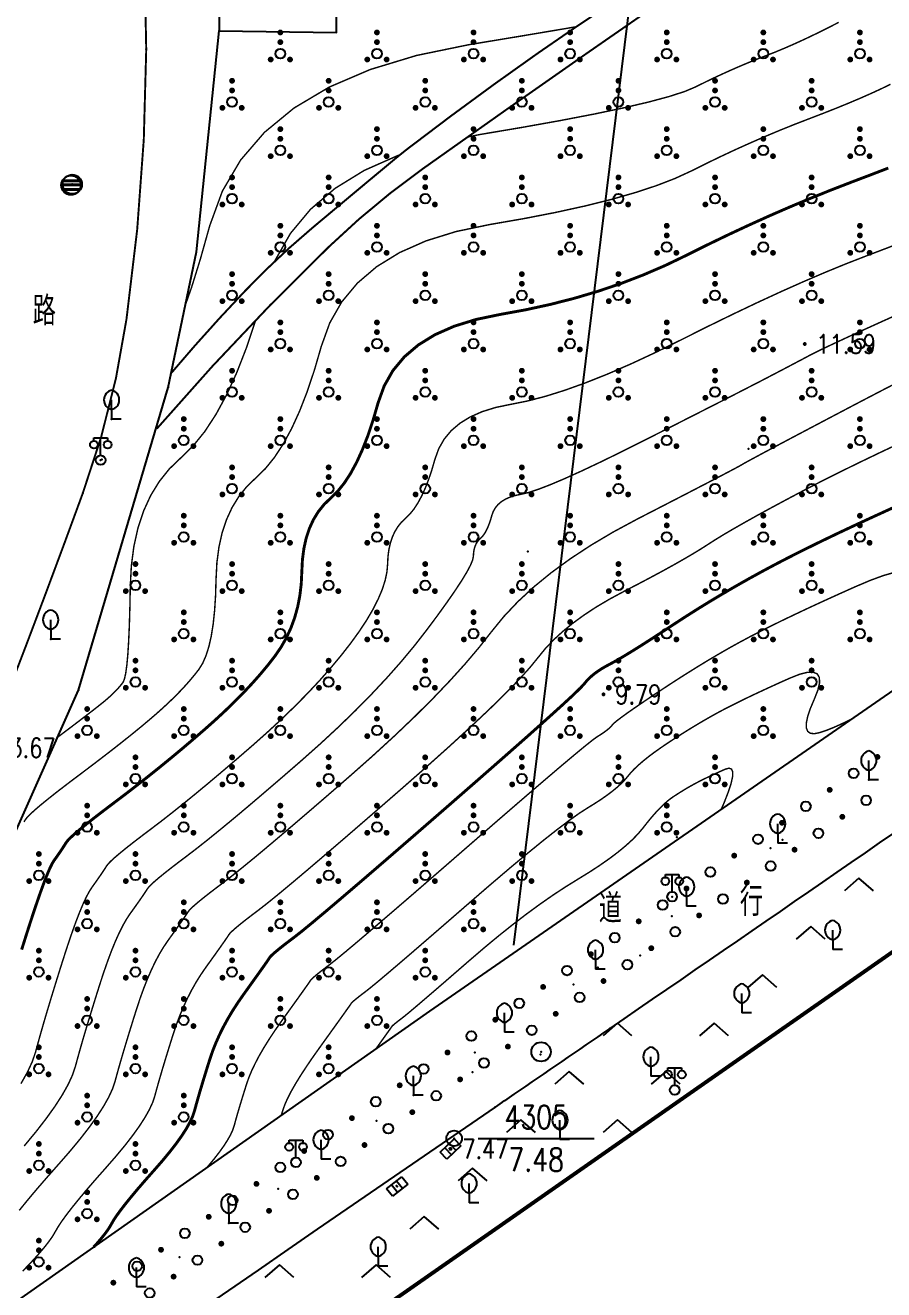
# Model space of a CAD drawing. Extents: x 940 to 2162, y 608 to 1562.
# Drawn here: x 2022.6 to 2067.1, y 894 to 959.4 of the extents above; entities that cross this region are included whole.
import ezdxf
from ezdxf.enums import TextEntityAlignment as Align

# ---------------------------------------------------------------- set-up
doc = ezdxf.new("R2010")
doc.units = 0
doc.header["$LTSCALE"] = 0.5
doc.header["$PDSIZE"] = 0.2
doc.linetypes.add('X3', pattern=[5, 4, -1])
doc.layers.get('0').update_dxf_attribs({"linetype": 'CONTINUOUS'})
for name, color, linetype in [('COMPONENT', 4, 'CONTINUOUS'), ('DGX', 2, 'CONTINUOUS'), ('DLDW', 11, 'CONTINUOUS'), ('DLSS', 4, 'CONTINUOUS'), ('GCD', 1, 'CONTINUOUS'), ('GXYZ', 2, 'CONTINUOUS'), ('JMD', 6, 'CONTINUOUS'), ('KZD', 1, 'CONTINUOUS'), ('ZBTZ', 3, 'CONTINUOUS'), ('ZDH', 1, 'CONTINUOUS')]:
    doc.layers.add(name, color=color, linetype=linetype)
doc.styles.add('HZ', font='rs.shx', dxfattribs={"width": 0.8, "bigfont": 'hztxt.shx'})
doc.linetypes.add('1161', pattern='A,0,[149,AAA.SHX,S=0.15,R=0,X=0,Y=0],-1.6', length=1.6)

# ---------------------------------------------------------------- blocks, each defined once
blk = doc.blocks.new('gcbj0103')
for p, q in [((-1, 0), (1, 0)), ((-0.9, 0.43), (0.9, 0.43)), ((-0.88, -0.47), (0.88, -0.47))]:
    blk.add_line(p, q)
blk.add_circle((0, 0), 1)
blk = doc.blocks.new('gc143')
for p, q in [((0, 1), (0, 2)), ((0, 1), (0, 0)), ((1, 0), (0, 0))]:
    blk.add_line(p, q)
for centre, start, end in [((0.225, 2), 102.68038, 257.31962), ((-0.225, 2), 282.68038, 77.31962)]:
    blk.add_arc(centre, 1.025, start, end)
blk = doc.blocks.new('gc097')
for p, q in [((-0.7, 2), (-0.7, 2.3)), ((-0.7, 2.3), (0.7, 2.3)), ((0, 0.5), (0, 2.3)), ((0.7, 2.3), (0.7, 2))]:
    blk.add_line(p, q)
for centre, radius in [((-0.7, 1.6), 0.4), ((0.73, 1.6), 0.4), ((0, 0), 0.5)]:
    blk.add_circle(centre, radius)
blk = doc.blocks.new('gc170')
at = {"linetype": 'Continuous'}
blk.add_circle((0, 0), 0.5, dxfattribs=at)
blk = doc.blocks.new('gc253')
at = {"const_width": 0.3}
blk.add_lwpolyline([(-0.15, 0, 1), (0.15, 0, 1)], format="xyb", close=True, dxfattribs=at)
blk = doc.blocks.new('gc211')
for p, q in [((0, 0), (-1.5, -1.32)), ((1.5, -1.32), (0, 0))]:
    blk.add_line(p, q)
blk = doc.blocks.new('gc041')
for p, q in [((-1, 0.5), (1, 0.5)), ((-1, -0.5), (-1, 0.5)), ((-0.33, 0.5), (-0.33, -0.5)), ((0.33, 0.5), (0.33, -0.5)), ((1, 0.5), (1, -0.5)), ((1, -0.5), (-1, -0.5))]:
    blk.add_line(p, q)
blk = doc.blocks.new('gc188')
blk.add_circle((0, 0), 1)
blk = doc.blocks.new('GC200')
at = {"linetype": 'Continuous', "const_width": 0.2, "flags": 128}
blk.add_lwpolyline([(-0.1, 0, 1), (0.1, 0, 1)], format="xyb", close=True, dxfattribs=at)
blk = doc.blocks.new('gc117')
blk.add_circle((0, 0), 0.8)
blk.add_point((0, 0))
blk = doc.blocks.new('gc160')
at = {"const_width": 0.3}
for points in [[(-0.15, 2.2, 1), (0.15, 2.2, 1)], [(-0.15, 1.2, 1), (0.15, 1.2, 1)], [(-1.15, -0.6, 1), (-0.85, -0.6, 1)], [(0.85, -0.6, 1), (1.15, -0.6, 1)]]:
    blk.add_lwpolyline(points, format="xyb", close=True, dxfattribs=at)
blk.add_circle((0, 0), 0.5)

msp = doc.modelspace()

# ---------------------------------------------------------------- linework, layer by layer
at = {"linetype": 'Continuous'}
msp.add_line((2047.906, 911.827), (2062.739, 1031.923), dxfattribs=at)
for p in [(2066.287, 920.371), (2061.825, 917.283), (2061.191, 916.845), (2056.094, 913.319), (2052.268, 910.672), (2050.998, 909.793), (2045.901, 906.267), (2042.712, 904.06), (2040.804, 902.741), (2035.708, 899.215), (2033.155, 897.449), (2030.611, 895.689)]:
    msp.add_point(p, dxfattribs=at)
at = {"layer": 'DGX', "linetype": 'Continuous', "const_width": 0.075}
for points in [[(2045.514, 953.63), (2046.12, 953.756), (2048.343, 954.131), (2050.33, 954.486), (2052.084, 954.823), (2053.602, 955.142), (2054.886, 955.442), (2055.935, 955.723), (2056.75, 955.985), (2057.33, 956.229), (2057.792, 956.459), (2058.253, 956.682), (2058.713, 956.896), (2059.172, 957.103), (2059.629, 957.302), (2060.085, 957.493), (2060.541, 957.677), (2060.995, 957.852), (2061.46, 958.034), (2061.947, 958.237), (2062.457, 958.46), (2062.99, 958.704), (2063.545, 958.969), (2064.123, 959.255), (2064.724, 959.562)], [(2030.905, 944.928), (2031.231, 945.853), (2031.685, 947.313), (2032.173, 949.049), (2032.826, 950.834), (2033.771, 952.443), (2035.007, 953.876), (2036.537, 955.134), (2038.358, 956.216), (2040.472, 957.122), (2042.878, 957.852), (2045.576, 958.407), (2048.252, 958.849), (2050.592, 959.243), (2051.146, 959.338)], [(2022.558, 918.204), (2022.622, 918.308), (2022.722, 918.437), (2022.894, 918.612), (2023.136, 918.834), (2023.45, 919.101), (2023.835, 919.414), (2024.291, 919.774), (2024.819, 920.179), (2025.418, 920.631), (2026.034, 921.095), (2026.615, 921.538), (2027.161, 921.96), (2027.672, 922.361), (2028.148, 922.741), (2028.588, 923.1), (2028.993, 923.438), (2029.362, 923.754), (2029.705, 924.059), (2030.03, 924.36), (2030.338, 924.657), (2030.627, 924.951), (2030.899, 925.241), (2031.153, 925.528), (2031.389, 925.811), (2031.608, 926.091), (2031.805, 926.407), (2031.978, 926.799), (2032.126, 927.267), (2032.25, 927.812), (2032.349, 928.432), (2032.423, 929.129), (2032.473, 929.902), (2032.498, 930.751), (2032.542, 931.609), (2032.647, 932.41), (2032.812, 933.152), (2033.039, 933.837), (2033.327, 934.464), (2033.677, 935.033), (2034.087, 935.544), (2034.558, 935.998), (2035.05, 936.476), (2035.523, 937.06), (2035.975, 937.75), (2036.409, 938.547), (2036.822, 939.45), (2037.216, 940.46), (2037.59, 941.576), (2037.945, 942.799), (2038.383, 944.013), (2039.007, 945.106), (2039.818, 946.077), (2040.815, 946.927), (2041.998, 947.654), (2043.367, 948.26), (2044.923, 948.743), (2046.664, 949.105), (2048.433, 949.412), (2050.069, 949.73), (2051.571, 950.059), (2052.941, 950.399), (2054.177, 950.751), (2055.281, 951.113), (2056.252, 951.487), (2057.089, 951.872), (2057.86, 952.256), (2058.628, 952.627), (2059.394, 952.985), (2060.159, 953.329), (2060.921, 953.661), (2061.682, 953.98), (2062.44, 954.285), (2063.197, 954.577), (2063.931, 954.859), (2064.621, 955.131), (2065.267, 955.395), (2065.868, 955.65), (2066.426, 955.896), (2066.94, 956.133), (2067.41, 956.361)], [(2035.538, 947.199), (2035.561, 947.263), (2036.357, 948.657), (2037.391, 949.895), (2038.662, 950.978), (2040.17, 951.905), (2041.916, 952.678), (2042.015, 952.708)], [(2022.399, 904.659), (2022.738, 905.26), (2022.99, 905.807), (2023.156, 906.297), (2023.286, 906.777), (2023.43, 907.292), (2023.588, 907.841), (2023.76, 908.424), (2023.946, 909.042), (2024.146, 909.694), (2024.359, 910.381), (2024.587, 911.102), (2024.815, 911.807), (2025.032, 912.442), (2025.236, 913.01), (2025.428, 913.509), (2025.608, 913.939), (2025.776, 914.301), (2025.932, 914.595), (2026.076, 914.82), (2026.208, 915.004), (2026.329, 915.175), (2026.441, 915.334), (2026.541, 915.479), (2026.631, 915.612), (2026.711, 915.731), (2026.779, 915.837), (2026.838, 915.931), (2026.92, 916.036), (2027.06, 916.18), (2027.259, 916.361), (2027.515, 916.579), (2027.83, 916.836), (2028.203, 917.13), (2028.635, 917.461), (2029.125, 917.831), (2029.661, 918.238), (2030.231, 918.683), (2030.837, 919.167), (2031.477, 919.688), (2032.151, 920.247), (2032.86, 920.845), (2033.604, 921.48), (2034.382, 922.153), (2035.158, 922.842), (2035.893, 923.522), (2036.588, 924.195), (2037.243, 924.859), (2037.858, 925.515), (2038.432, 926.164), (2038.966, 926.804), (2039.46, 927.436), (2039.905, 928.05), (2040.291, 928.635), (2040.618, 929.192), (2040.887, 929.72), (2041.098, 930.219), (2041.25, 930.69), (2041.344, 931.132), (2041.379, 931.546), (2041.398, 931.932), (2041.446, 932.292), (2041.52, 932.626), (2041.622, 932.934), (2041.752, 933.216), (2041.909, 933.473), (2042.093, 933.703), (2042.306, 933.907), (2042.527, 934.122), (2042.74, 934.384), (2042.943, 934.695), (2043.138, 935.054), (2043.324, 935.46), (2043.501, 935.914), (2043.67, 936.417), (2043.829, 936.967), (2044.027, 937.513), (2044.307, 938.005), (2044.672, 938.442), (2045.121, 938.824), (2045.653, 939.151), (2046.269, 939.424), (2046.969, 939.641), (2047.753, 939.804), (2048.614, 939.975), (2049.545, 940.217), (2050.546, 940.53), (2051.618, 940.914), (2052.76, 941.368), (2053.972, 941.894), (2055.255, 942.491), (2056.608, 943.158), (2057.971, 943.841), (2059.283, 944.481), (2060.545, 945.081), (2061.756, 945.639), (2062.916, 946.156), (2064.026, 946.631), (2065.086, 947.065), (2066.095, 947.458), (2067.03, 947.813), (2067.87, 948.133)], [(2022.567, 901.437), (2023.175, 902.17), (2023.706, 902.855), (2024.16, 903.489), (2024.538, 904.075), (2024.839, 904.61), (2025.064, 905.097), (2025.212, 905.533), (2025.328, 905.961), (2025.456, 906.418), (2025.596, 906.907), (2025.749, 907.426), (2025.915, 907.976), (2026.093, 908.557), (2026.283, 909.168), (2026.485, 909.811), (2026.692, 910.442), (2026.896, 911.023), (2027.095, 911.553), (2027.291, 912.032), (2027.484, 912.46), (2027.673, 912.836), (2027.858, 913.162), (2028.039, 913.437), (2028.21, 913.675), (2028.365, 913.892), (2028.503, 914.087), (2028.625, 914.261), (2028.73, 914.414), (2028.818, 914.545), (2028.89, 914.654), (2028.946, 914.742), (2029.019, 914.836), (2029.143, 914.963), (2029.32, 915.124), (2029.548, 915.319), (2029.828, 915.546), (2030.159, 915.808), (2030.543, 916.103), (2030.978, 916.431), (2031.474, 916.81), (2032.039, 917.256), (2032.674, 917.77), (2033.379, 918.351), (2034.153, 919), (2034.996, 919.717), (2035.91, 920.501), (2036.893, 921.353), (2037.884, 922.233), (2038.825, 923.103), (2039.714, 923.963), (2040.551, 924.813), (2041.337, 925.652), (2042.072, 926.481), (2042.755, 927.3), (2043.386, 928.109), (2043.955, 928.872), (2044.447, 929.554), (2044.864, 930.154), (2045.206, 930.674), (2045.473, 931.113), (2045.664, 931.471), (2045.779, 931.748), (2045.819, 931.943), (2045.827, 932.093), (2045.845, 932.233), (2045.874, 932.363), (2045.914, 932.483), (2045.964, 932.593), (2046.025, 932.692), (2046.097, 932.782), (2046.179, 932.861), (2046.265, 932.945), (2046.348, 933.047), (2046.427, 933.168), (2046.503, 933.307), (2046.575, 933.465), (2046.644, 933.642), (2046.71, 933.837), (2046.772, 934.051), (2046.848, 934.263), (2046.958, 934.454), (2047.099, 934.624), (2047.274, 934.773), (2047.481, 934.9), (2047.72, 935.006), (2047.992, 935.09), (2048.297, 935.154), (2048.677, 935.243), (2049.177, 935.407), (2049.795, 935.644), (2050.532, 935.956), (2051.388, 936.341), (2052.362, 936.801), (2053.456, 937.334), (2054.668, 937.941), (2055.882, 938.556), (2056.978, 939.112), (2057.956, 939.609), (2058.818, 940.048), (2059.562, 940.427), (2060.189, 940.749), (2060.699, 941.011), (2061.091, 941.215), (2061.416, 941.384), (2061.724, 941.545), (2062.013, 941.697), (2062.285, 941.84), (2062.539, 941.974), (2062.775, 942.098), (2062.993, 942.214), (2063.194, 942.321), (2063.421, 942.439), (2063.722, 942.587), (2064.094, 942.766), (2064.54, 942.976), (2065.057, 943.217), (2065.647, 943.488), (2066.31, 943.789), (2067.044, 944.122), (2067.807, 944.464)], [(2024.288, 922.574), (2024.807, 922.965), (2025.324, 923.357), (2025.77, 923.698), (2026.146, 923.988), (2026.451, 924.227), (2026.687, 924.416), (2026.852, 924.555), (2026.979, 924.667), (2027.099, 924.779), (2027.212, 924.888), (2027.319, 924.997), (2027.42, 925.104), (2027.514, 925.21), (2027.601, 925.315), (2027.682, 925.418), (2027.755, 925.585), (2027.821, 925.881), (2027.88, 926.305), (2027.931, 926.857), (2027.974, 927.539), (2028.01, 928.348), (2028.038, 929.287), (2028.058, 930.354), (2028.114, 931.448), (2028.247, 932.468), (2028.459, 933.415), (2028.748, 934.288), (2029.115, 935.088), (2029.56, 935.813), (2030.083, 936.465), (2030.684, 937.043), (2031.312, 937.653), (2031.914, 938.397), (2032.491, 939.278), (2033.044, 940.294), (2033.571, 941.446), (2034.073, 942.733), (2034.551, 944.156), (2034.552, 944.161)], [(2022.314, 898.106), (2022.729, 898.619), (2023.207, 899.187), (2023.747, 899.811), (2024.349, 900.492), (2024.949, 901.178), (2025.482, 901.821), (2025.947, 902.421), (2026.346, 902.978), (2026.677, 903.491), (2026.941, 903.96), (2027.138, 904.386), (2027.267, 904.769), (2027.369, 905.144), (2027.481, 905.545), (2027.605, 905.974), (2027.739, 906.429), (2027.884, 906.911), (2028.04, 907.42), (2028.206, 907.956), (2028.384, 908.519), (2028.569, 909.078), (2028.76, 909.604), (2028.955, 910.096), (2029.155, 910.555), (2029.359, 910.98), (2029.569, 911.372), (2029.783, 911.729), (2030.003, 912.054), (2030.213, 912.346), (2030.401, 912.608), (2030.566, 912.841), (2030.708, 913.043), (2030.829, 913.216), (2030.926, 913.358), (2031.001, 913.471), (2031.054, 913.553), (2031.117, 913.636), (2031.226, 913.747), (2031.381, 913.888), (2031.58, 914.058), (2031.825, 914.257), (2032.115, 914.486), (2032.451, 914.744), (2032.832, 915.031), (2033.287, 915.381), (2033.847, 915.829), (2034.512, 916.373), (2035.281, 917.015), (2036.155, 917.754), (2037.133, 918.589), (2038.215, 919.522), (2039.403, 920.552), (2040.602, 921.613), (2041.722, 922.639), (2042.761, 923.629), (2043.721, 924.583), (2044.6, 925.502), (2045.4, 926.386), (2046.119, 927.234), (2046.758, 928.046), (2047.401, 928.833), (2048.13, 929.603), (2048.946, 930.357), (2049.848, 931.094), (2050.837, 931.815), (2051.912, 932.52), (2053.074, 933.208), (2054.322, 933.879), (2055.536, 934.503), (2056.596, 935.049), (2057.501, 935.517), (2058.252, 935.906), (2058.849, 936.217), (2059.291, 936.45), (2059.579, 936.604), (2059.712, 936.681), (2059.831, 936.75), (2060.076, 936.885), (2060.446, 937.085), (2060.942, 937.351), (2061.563, 937.681), (2062.31, 938.077), (2063.182, 938.537), (2064.18, 939.063), (2065.185, 939.592), (2066.079, 940.06), (2066.862, 940.468), (2067.533, 940.815)], [(2022.485, 894.957), (2022.905, 895.395), (2023.27, 895.795), (2023.579, 896.155), (2023.833, 896.476), (2024.032, 896.758), (2024.175, 897.001), (2024.318, 897.249), (2024.514, 897.545), (2024.763, 897.888), (2025.067, 898.28), (2025.424, 898.72), (2025.834, 899.209), (2026.298, 899.745), (2026.816, 900.33), (2027.331, 900.92), (2027.789, 901.472), (2028.189, 901.988), (2028.531, 902.466), (2028.816, 902.907), (2029.043, 903.31), (2029.212, 903.676), (2029.323, 904.005), (2029.41, 904.327), (2029.507, 904.672), (2029.613, 905.04), (2029.728, 905.431), (2029.853, 905.846), (2029.987, 906.283), (2030.13, 906.743), (2030.282, 907.227), (2030.446, 907.714), (2030.624, 908.185), (2030.814, 908.64), (2031.018, 909.078), (2031.235, 909.501), (2031.465, 909.907), (2031.709, 910.297), (2031.966, 910.671), (2032.215, 911.017), (2032.436, 911.325), (2032.628, 911.595), (2032.792, 911.826), (2032.927, 912.018), (2033.034, 912.172), (2033.112, 912.288), (2033.162, 912.365), (2033.216, 912.435), (2033.31, 912.531), (2033.442, 912.651), (2033.613, 912.797), (2033.823, 912.968), (2034.071, 913.164), (2034.359, 913.385), (2034.685, 913.631), (2035.1, 913.953), (2035.655, 914.401), (2036.349, 914.976), (2037.183, 915.678), (2038.156, 916.507), (2039.269, 917.462), (2040.521, 918.544), (2041.913, 919.752), (2043.305, 920.973), (2044.558, 922.094), (2045.672, 923.113), (2046.648, 924.032), (2047.485, 924.85), (2048.183, 925.568), (2048.742, 926.184), (2049.162, 926.7), (2049.538, 927.161), (2049.965, 927.612), (2050.443, 928.053), (2050.971, 928.484), (2051.55, 928.906), (2052.179, 929.319), (2052.859, 929.721), (2053.59, 930.115), (2054.319, 930.492), (2054.997, 930.85), (2055.622, 931.186), (2056.195, 931.502), (2056.715, 931.797), (2057.184, 932.072), (2057.599, 932.325), (2057.963, 932.558), (2058.334, 932.796), (2058.772, 933.064), (2059.278, 933.361), (2059.851, 933.688), (2060.491, 934.045), (2061.199, 934.432), (2061.974, 934.848), (2062.817, 935.295), (2063.731, 935.769), (2064.723, 936.268), (2065.793, 936.793), (2066.939, 937.343), (2068.163, 937.919)], [(2032.02, 900.316), (2032.095, 900.403), (2032.403, 900.774), (2032.672, 901.121), (2032.902, 901.442), (2033.093, 901.739), (2033.246, 902.01), (2033.36, 902.256), (2033.435, 902.477), (2033.493, 902.694), (2033.558, 902.926), (2033.629, 903.173), (2033.707, 903.436), (2033.791, 903.715), (2033.881, 904.009), (2033.977, 904.318), (2034.08, 904.643), (2034.2, 904.986), (2034.351, 905.347), (2034.533, 905.726), (2034.744, 906.125), (2034.986, 906.541), (2035.258, 906.977), (2035.561, 907.431), (2035.893, 907.904), (2036.22, 908.359), (2036.507, 908.758), (2036.754, 909.102), (2036.959, 909.39), (2037.125, 909.622), (2037.25, 909.8), (2037.334, 909.921), (2037.378, 909.988), (2037.414, 910.035), (2037.476, 910.098), (2037.564, 910.178), (2037.678, 910.275), (2037.818, 910.389), (2037.983, 910.52), (2038.175, 910.667), (2038.392, 910.831), (2038.704, 911.076), (2039.181, 911.468), (2039.823, 912.007), (2040.629, 912.693), (2041.599, 913.525), (2042.735, 914.504), (2044.034, 915.63), (2045.499, 916.903), (2046.957, 918.17), (2048.24, 919.279), (2049.348, 920.231), (2050.28, 921.025), (2051.036, 921.661), (2051.616, 922.14), (2052.021, 922.46), (2052.25, 922.624), (2052.386, 922.707), (2052.51, 922.788), (2052.623, 922.867), (2052.725, 922.944), (2052.816, 923.019), (2052.895, 923.091), (2052.963, 923.161), (2053.02, 923.229), (2053.106, 923.316), (2053.261, 923.446), (2053.485, 923.616), (2053.778, 923.829), (2054.141, 924.082), (2054.573, 924.378), (2055.073, 924.715), (2055.644, 925.093), (2056.242, 925.484), (2056.828, 925.858), (2057.402, 926.216), (2057.964, 926.558), (2058.514, 926.882), (2059.051, 927.191), (2059.576, 927.482), (2060.089, 927.757), (2060.618, 928.032), (2061.192, 928.32), (2061.81, 928.624), (2062.474, 928.942), (2063.181, 929.275), (2063.934, 929.623), (2064.731, 929.985), (2065.573, 930.362), (2066.373, 930.701), (2067.045, 930.947), (2067.59, 931.102)], [(2035.874, 903.021), (2035.9, 903.106), (2035.978, 903.352), (2036.077, 903.622), (2036.215, 903.927), (2036.392, 904.27), (2036.608, 904.648), (2036.862, 905.062), (2037.155, 905.512), (2037.486, 905.999), (2037.857, 906.521), (2038.223, 907.03), (2038.543, 907.475), (2038.816, 907.855), (2039.043, 908.172), (2039.223, 908.425), (2039.357, 908.613), (2039.445, 908.738), (2039.486, 908.799), (2039.513, 908.834), (2039.559, 908.882), (2039.625, 908.942), (2039.711, 909.015), (2039.815, 909.1), (2039.939, 909.198), (2040.083, 909.308), (2040.245, 909.431), (2040.479, 909.615), (2040.837, 909.908), (2041.317, 910.312), (2041.921, 910.826), (2042.648, 911.449), (2043.499, 912.183), (2044.472, 913.026), (2045.569, 913.979), (2046.679, 914.939), (2047.692, 915.801), (2048.608, 916.565), (2049.426, 917.232), (2050.148, 917.801), (2050.772, 918.273), (2051.299, 918.648), (2051.729, 918.924), (2052.096, 919.15), (2052.432, 919.369), (2052.737, 919.582), (2053.012, 919.789), (2053.257, 919.991), (2053.471, 920.186), (2053.655, 920.375), (2053.809, 920.559), (2053.963, 920.744), (2054.147, 920.938), (2054.363, 921.141), (2054.609, 921.354), (2054.885, 921.575), (2055.193, 921.806), (2055.531, 922.046), (2055.9, 922.295), (2056.28, 922.544), (2056.653, 922.782), (2057.018, 923.009), (2057.375, 923.226), (2057.724, 923.432), (2058.066, 923.628), (2058.399, 923.814), (2058.725, 923.989), (2059.062, 924.163), (2059.426, 924.346), (2059.819, 924.539), (2060.241, 924.742), (2060.691, 924.953), (2061.169, 925.174), (2061.676, 925.405), (2062.211, 925.644), (2062.711, 925.841), (2063.113, 925.941), (2063.416, 925.946), (2063.621, 925.855), (2063.728, 925.669), (2063.736, 925.386), (2063.646, 925.008), (2063.458, 924.534), (2063.254, 924.051), (2063.119, 923.645), (2063.052, 923.315), (2063.054, 923.062), (2063.123, 922.886), (2063.261, 922.787), (2063.467, 922.764), (2063.741, 922.819), (2064.067, 922.928), (2064.428, 923.071), (2064.825, 923.246), (2065.256, 923.454), (2065.463, 923.562)], [(2040.768, 906.454), (2040.879, 906.609), (2041.127, 906.954), (2041.322, 907.227), (2041.465, 907.427), (2041.556, 907.555), (2041.594, 907.611), (2041.612, 907.634), (2041.643, 907.666), (2041.687, 907.706), (2041.743, 907.754), (2041.813, 907.811), (2041.895, 907.876), (2041.991, 907.949), (2042.099, 908.031), (2042.255, 908.153), (2042.492, 908.348), (2042.812, 908.617), (2043.213, 908.958), (2043.697, 909.373), (2044.263, 909.861), (2044.91, 910.422), (2045.64, 911.056), (2046.401, 911.708), (2047.144, 912.322), (2047.868, 912.899), (2048.573, 913.439), (2049.26, 913.942), (2049.928, 914.407), (2050.578, 914.835), (2051.209, 915.225), (2051.806, 915.592), (2052.353, 915.949), (2052.851, 916.297), (2053.299, 916.635), (2053.698, 916.963), (2054.048, 917.281), (2054.348, 917.59), (2054.598, 917.888), (2054.82, 918.171), (2055.034, 918.43), (2055.24, 918.666), (2055.439, 918.879), (2055.63, 919.068), (2055.813, 919.235), (2055.988, 919.378), (2056.156, 919.498), (2056.319, 919.604), (2056.477, 919.705), (2056.633, 919.802), (2056.785, 919.895), (2056.934, 919.983), (2057.08, 920.066), (2057.223, 920.145), (2057.362, 920.22), (2057.505, 920.294), (2057.661, 920.373), (2057.828, 920.455), (2058.008, 920.541), (2058.2, 920.631), (2058.404, 920.726), (2058.62, 920.824), (2058.849, 920.926), (2059.048, 920.981), (2059.18, 920.935), (2059.242, 920.79), (2059.236, 920.546), (2059.161, 920.201), (2059.017, 919.757), (2058.805, 919.213), (2058.644, 918.845)]]:
    msp.add_lwpolyline(points, dxfattribs=at)
at = {"layer": 'DGX', "color": 3, "linetype": 'Continuous', "const_width": 0.15}
for points in [[(2022.436, 911.594), (2022.688, 912.394), (2022.939, 913.171), (2023.168, 913.862), (2023.377, 914.467), (2023.565, 914.986), (2023.733, 915.419), (2023.88, 915.766), (2024.006, 916.027), (2024.112, 916.203), (2024.205, 916.333), (2024.294, 916.459), (2024.378, 916.58), (2024.458, 916.697), (2024.532, 916.809), (2024.603, 916.917), (2024.668, 917.02), (2024.73, 917.119), (2024.821, 917.237), (2024.977, 917.396), (2025.197, 917.597), (2025.483, 917.84), (2025.833, 918.125), (2026.247, 918.452), (2026.727, 918.82), (2027.271, 919.231), (2027.847, 919.667), (2028.423, 920.111), (2028.999, 920.563), (2029.574, 921.024), (2030.149, 921.494), (2030.724, 921.972), (2031.298, 922.459), (2031.872, 922.954), (2032.432, 923.45), (2032.962, 923.941), (2033.463, 924.426), (2033.935, 924.905), (2034.379, 925.378), (2034.793, 925.846), (2035.178, 926.308), (2035.534, 926.763), (2035.855, 927.228), (2036.134, 927.717), (2036.372, 928.23), (2036.568, 928.766), (2036.723, 929.326), (2036.837, 929.91), (2036.908, 930.517), (2036.939, 931.148), (2036.97, 931.771), (2037.046, 932.351), (2037.166, 932.889), (2037.331, 933.386), (2037.54, 933.84), (2037.793, 934.253), (2038.09, 934.623), (2038.432, 934.952), (2038.789, 935.299), (2039.131, 935.722), (2039.459, 936.223), (2039.773, 936.8), (2040.073, 937.455), (2040.359, 938.187), (2040.63, 938.996), (2040.887, 939.883), (2041.205, 940.763), (2041.657, 941.556), (2042.245, 942.26), (2042.968, 942.875), (2043.825, 943.403), (2044.818, 943.842), (2045.946, 944.192), (2047.209, 944.455), (2048.523, 944.694), (2049.807, 944.974), (2051.059, 945.294), (2052.279, 945.656), (2053.469, 946.059), (2054.627, 946.504), (2055.753, 946.989), (2056.849, 947.515), (2057.927, 948.053), (2059.003, 948.572), (2060.076, 949.073), (2061.146, 949.556), (2062.213, 950.02), (2063.278, 950.466), (2064.34, 950.893), (2065.4, 951.303), (2066.403, 951.683), (2067.295, 952.026)], [(2026.163, 896.208), (2026.317, 896.376), (2026.576, 896.677), (2026.788, 896.946), (2026.954, 897.182), (2027.074, 897.385), (2027.193, 897.592), (2027.357, 897.839), (2027.566, 898.127), (2027.82, 898.454), (2028.118, 898.822), (2028.461, 899.231), (2028.849, 899.679), (2029.282, 900.168), (2029.713, 900.661), (2030.096, 901.123), (2030.43, 901.554), (2030.717, 901.954), (2030.955, 902.323), (2031.144, 902.66), (2031.286, 902.966), (2031.379, 903.241), (2031.452, 903.51), (2031.533, 903.799), (2031.621, 904.107), (2031.717, 904.434), (2031.822, 904.78), (2031.934, 905.146), (2032.053, 905.531), (2032.181, 905.935), (2032.323, 906.35), (2032.488, 906.766), (2032.673, 907.183), (2032.881, 907.601), (2033.111, 908.021), (2033.362, 908.442), (2033.635, 908.864), (2033.93, 909.287), (2034.218, 909.688), (2034.472, 910.042), (2034.691, 910.348), (2034.876, 910.608), (2035.026, 910.82), (2035.142, 910.986), (2035.223, 911.105), (2035.27, 911.176), (2035.315, 911.235), (2035.393, 911.314), (2035.503, 911.415), (2035.646, 911.536), (2035.82, 911.678), (2036.027, 911.842), (2036.267, 912.026), (2036.538, 912.231), (2036.914, 912.524), (2037.463, 912.974), (2038.187, 913.58), (2039.085, 914.342), (2040.158, 915.26), (2041.405, 916.334), (2042.827, 917.565), (2044.423, 918.951), (2046.007, 920.333), (2047.394, 921.549), (2048.584, 922.598), (2049.575, 923.482), (2050.369, 924.199), (2050.966, 924.75), (2051.364, 925.135), (2051.566, 925.354), (2051.675, 925.488), (2051.8, 925.62), (2051.939, 925.748), (2052.093, 925.874), (2052.262, 925.997), (2052.446, 926.118), (2052.644, 926.235), (2052.858, 926.35), (2053.103, 926.482), (2053.398, 926.65), (2053.743, 926.856), (2054.138, 927.098), (2054.582, 927.377), (2055.076, 927.694), (2055.62, 928.047), (2056.213, 928.436), (2056.836, 928.842), (2057.469, 929.242), (2058.11, 929.636), (2058.76, 930.025), (2059.42, 930.409), (2060.088, 930.787), (2060.766, 931.159), (2061.453, 931.526), (2062.175, 931.9), (2062.958, 932.294), (2063.801, 932.708), (2064.706, 933.143), (2065.672, 933.597), (2066.699, 934.071), (2067.787, 934.566)]]:
    msp.add_lwpolyline(points, dxfattribs=at)
at = {"layer": 'DLSS', "linetype": 'Continuous', "flags": 128}
for points, const_width in [([(2024.584, 1094.344), (2026.283, 1088.298), (2028.885, 958.174)], 0.1), ([(1872.958, 775.753), (2152.332, 970.645)], 0.2)]:
    msp.add_lwpolyline(points, dxfattribs=dict(at, const_width=const_width))
at = {"layer": 'DLSS', "linetype": 'X3', "const_width": 0.1}
for points in [[(2063.948, 966.823, 0.002904), (2062.952, 966.337, 0.006198), (2062.049, 965.877, 0.000061), (2060.839, 965.241, 0.003544), (2060.811, 965.225, 0.000896), (2060.281, 964.936, 0.00032), (2058.807, 964.125, 0.000643), (2058.139, 963.756, 0.000561), (2057.375, 963.332, 0.011901), (2057.158, 963.204, 0.001187), (2055.283, 962.034, 0.012561), (2049.172, 957.98, 0.011009), (2042.432, 953.037, 0.009475), (2041.832, 952.558, 0.001241), (2037.474, 948.924, 0.027642), (2033.99, 945.659, 0.015304), (2030.136, 941.37, 0.018637)], [(2064.599, 965.691, 0.003849), (2062.645, 964.721, 0.008077), (2061.433, 964.084, 0.000804), (2059.434, 962.987, 0.001123), (2058.007, 962.196, 0.023805), (2055.998, 960.948, 0.003696), (2043.204, 951.992, 0.037288), (2038.343, 947.958, 0.022871), (2029.434, 938.544, 0.020486)]]:
    msp.add_lwpolyline(points, format="xyb", dxfattribs=at)
at = {"layer": 'DLSS', "linetype": 'Continuous', "flags": 128}
msp.add_lwpolyline([(2028.885, 958.174, 0.1, 0.1, -0.034462), (2027.862, 944.208, 0.1, 0.1, -0.052087), (2025.602, 935.208, 0.1, 0.1, -0.003323), (2022.646, 927.279, 0.1, 0.1, -0.004976), (2020.585, 922.017, 0.1, 0.1, -0.021508), (2018.51, 917.448, 0.1, 0.1, -0.012889), (2014.532, 910.082, 0.1, 0.1, 0)], format="xyseb", dxfattribs=at)
at = {"layer": 'JMD', "linetype": 'Continuous', "flags": 128}
msp.add_lwpolyline([(2038.789, 969.113), (2032.715, 969.19), (2032.666, 959.123), (2038.74, 959.046)], close=True, dxfattribs=at)
at = {"layer": 'KZD', "linetype": 'Continuous'}
msp.add_line((2046.071, 901.831), (2052.071, 901.831), dxfattribs=at)
at = {"layer": 'ZBTZ', "linetype": '1161', "flags": 128}
msp.add_lwpolyline([(2121.821, 1026.507), (2151.194, 995.675), (2151.424, 993.355), (2151.527, 990.431), (2151.527, 989.009), (2151.38, 988.341), (2150.996, 986.928), (2150.016, 985.07), (2148.287, 982.5), (2146.192, 980.091), (2145.702, 979.784), (2096.331, 944.91), (2043.545, 908.403), (1945.968, 839.941), (1866.414, 784.936), (1843.996, 770.506), (1793.749, 739.613), (1787.354, 736.359), (1781.603, 733.161), (1764.838, 723.953), (1752.604, 717.55), (1721.548, 702.099), (1717.345, 700.442), (1716.798, 703.248), (1715.254, 709.135), (1713.327, 719.292), (1713.392, 719.887), (1741.417, 727.61), (1760.938, 734.886), (1799.048, 751.941), (1804.235, 754.505), (1825.475, 766.531), (1841.906, 776.797), (1864.563, 793.153), (1992.85, 882.756), (2000.005, 888.797), (2003.78, 892.557), (2012.651, 902.658), (2015.541, 906.339), (2020.91, 915.004), (2025.381, 925.024), (2030.022, 940.676), (2031.48, 947.697), (2032.666, 959.123), (2038.74, 959.046), (2038.789, 969.113), (2032.715, 969.19), (2030.804, 1037.782), (2029.784, 1088.816), (2027.963, 1095.294), (2025.312, 1099.929), (2022.408, 1105.058), (2019.025, 1109.612), (2017.022, 1111.917), (2001.137, 1128.319), (1942.65, 1190.714), (1941.547, 1191.886), (1941.019, 1193.1), (1940.907, 1193.976), (1940.931, 1194.876), (1941.083, 1195.878), (1941.439, 1197.02), (1942.053, 1198.131), (1942.56, 1198.768), (1943.296, 1199.492), (1944.461, 1200.393), (1945.459, 1200.713), (1947.057, 1201.057), (1949.303, 1201.034), (1953.928, 1200.94), (1955.831, 1200.742), (2121.117, 1027.246)], close=True, dxfattribs=at)
at = {"layer": 'ZBTZ', "linetype": 'Continuous', "flags": 128}
msp.add_lwpolyline([(1872.958, 775.753), (2152.332, 970.645), (2149.189, 974.895), (2149.189, 974.895), (2099.773, 939.99, -0.002407), (2052.876, 907.518, -0.000008), (2047.904, 904.11, 0.000043), (2046.94, 903.45, 0.005433), (1949.469, 835.063, -0.007658)], format="xyb", dxfattribs=at)
at = {"layer": 'ZDH', "linetype": 'Continuous'}
for p in [(2032.666, 959.123, 14.299), (2032.666, 959.123, 14.299), (2032.666, 959.123, 14.299), (2028.885, 958.174, 14.043), (2028.885, 958.174, 14.043), (2028.885, 958.174, 14.043), (2024.987, 951.139, 14.03), (2024.987, 951.139, 14.03), (2024.987, 951.139, 14.03), (2025.057, 951.185, 14.031), (2025.057, 951.185, 14.031), (2025.057, 951.185, 14.031), (2062.971, 942.925, 11.592), (2062.971, 942.925, 11.592), (2062.971, 942.925, 11.592), (2030.022, 940.676, 13.985), (2030.022, 940.676, 13.985), (2030.022, 940.676, 13.985), (2027.091, 939.036, 13.963), (2027.091, 939.036, 13.963), (2027.091, 939.036, 13.963), (2060.062, 937.505, 11.1), (2060.062, 937.505, 11.1), (2060.062, 937.505, 11.1), (2026.524, 936.917, 13.935), (2026.524, 936.917, 13.935), (2026.524, 936.917, 13.935), (2026.586, 936.947, 13.955), (2026.586, 936.947, 13.955), (2026.586, 936.947, 13.955), (2025.602, 935.208, 13.785), (2025.602, 935.208, 13.785), (2025.602, 935.208, 13.785), (2048.643, 932.196, 11.182), (2048.643, 932.196, 11.182), (2048.643, 932.196, 11.182), (2023.939, 927.662, 13.853), (2023.939, 927.662, 13.853), (2023.939, 927.662, 13.853), (2025.381, 925.024, 13.793), (2025.381, 925.024, 13.793), (2025.381, 925.024, 13.793), (2052.556, 924.799, 9.794), (2052.556, 924.799, 9.794), (2052.556, 924.799, 9.794), (2056.347, 917.416, 8.128), (2056.347, 917.416, 8.128), (2056.107, 914.334, 8.39), (2056.107, 914.334, 8.39), (2054.459, 911.294, 7.633), (2054.459, 911.294, 7.633), (2052.876, 907.518, 7.539), (2052.876, 907.518, 7.539), (2049.288, 906.178, 7.512), (2049.288, 906.178, 7.512), (2049.319, 906.307, 7.516), (2049.319, 906.307, 7.516), (2045.78, 905.25, 7.507), (2045.78, 905.25, 7.507), (2046.94, 903.45, 7.482), (2046.94, 903.45, 7.482), (2044.821, 901.831, 7.484), (2044.586, 901.31, 7.475), (2044.586, 901.31, 7.475), (2044.636, 901.287, 7.472), (2044.636, 901.287, 7.472), (2044.64, 901.276, 7.481), (2044.64, 901.276, 7.481), (2041.839, 899.378, 7.455), (2041.839, 899.378, 7.455), (2041.871, 899.342, 7.448), (2041.871, 899.342, 7.448)]:
    msp.add_point(p, dxfattribs=at)

# ---------------------------------------------------------------- block references
at = {"layer": 'COMPONENT', "linetype": 'Continuous', "xscale": 0.5, "yscale": 0.5}
for p in [(2024.987, 951.139, 15.427), (2025.057, 951.185, 15.427)]:
    msp.add_blockref('gcbj0103', p, dxfattribs=at)
at = {"layer": 'DLDW', "linetype": 'Continuous', "xscale": 0.5, "yscale": 0.5}
for p in [(2026.524, 936.917, 13.935), (2056.107, 914.334, 8.39), (2056.242, 904.334, 11.776), (2036.632, 900.59, 8.39)]:
    msp.add_blockref('gc097', p, dxfattribs=at)
at = {"layer": 'GCD', "linetype": 'Continuous'}
ref = msp.add_blockref('GC200', (2062.971, 942.925, 11.592), dxfattribs=dict(at, xscale=0.5, yscale=0.5, zscale=0.5))
ref.add_attrib('height', '11.59', dxfattribs={"linetype": 'Continuous', "height": 1, "style": 'HZ', "width": 0.8}).set_placement((2063.571, 942.925, 11.592), align=Align.MIDDLE_LEFT)
ref = msp.add_blockref('GC200', (2052.556, 924.799, 9.794), dxfattribs=dict(at, xscale=0.5, yscale=0.5, zscale=0.5))
ref.add_attrib('height', '9.79', dxfattribs={"linetype": 'Continuous', "height": 1, "style": 'HZ', "width": 0.8}).set_placement((2053.156, 924.799, 9.794), align=Align.MIDDLE_LEFT)
ref = msp.add_blockref('GC200', (2020.509, 922.033, 13.672), dxfattribs=dict(at, xscale=0.5, yscale=0.5, zscale=0.5))
ref.add_attrib('height', '13.67', dxfattribs={"linetype": 'Continuous', "height": 1, "style": 'HZ', "width": 0.8}).set_placement((2021.109, 922.033, 13.672), align=Align.MIDDLE_LEFT)
ref = msp.add_blockref('GC200', (2044.636, 901.287, 7.472), dxfattribs=dict(at, xscale=0.5, yscale=0.5, zscale=0.5))
ref.add_attrib('height', '7.47', dxfattribs={"linetype": 'Continuous', "height": 1, "style": 'HZ', "width": 0.8}).set_placement((2045.236, 901.287, 7.472), align=Align.MIDDLE_LEFT)
at = {"layer": 'GXYZ', "linetype": 'Continuous', "xscale": 0.5, "yscale": 0.5}
msp.add_blockref('gc188', (2049.319, 906.307, 7.516), dxfattribs=at)
at = {"layer": 'GXYZ', "linetype": 'Continuous', "xscale": 0.5, "yscale": 0.5, "zscale": 0.5}
for p, rotation in [((2044.64, 901.276, 7.481), 43.38682152448542), ((2041.871, 899.342, 7.448), 38.2535160736395)]:
    msp.add_blockref('gc041', p, dxfattribs=dict(at, rotation=rotation))
at = {"layer": 'KZD', "linetype": 'Continuous', "xscale": 0.5, "yscale": 0.5}
msp.add_blockref('gc117', (2044.821, 901.831, 7.484), dxfattribs=at)
at = {"layer": 'ZBTZ', "linetype": 'Continuous', "xscale": 0.5, "yscale": 0.5}
for name, p in [('gc160', (2035.827, 957.942)), ('gc160', (2040.827, 957.942)), ('gc160', (2045.827, 957.942)), ('gc160', (2050.827, 957.942)), ('gc160', (2055.827, 957.942)), ('gc160', (2060.827, 957.942)), ('gc160', (2065.827, 957.942)), ('gc160', (2033.327, 955.442)), ('gc160', (2038.327, 955.442)), ('gc160', (2043.327, 955.442)), ('gc160', (2048.327, 955.442)), ('gc160', (2053.327, 955.442)), ('gc160', (2058.327, 955.442)), ('gc160', (2063.327, 955.442)), ('gc160', (2035.827, 952.942)), ('gc160', (2040.827, 952.942)), ('gc160', (2045.827, 952.942)), ('gc160', (2050.827, 952.942)), ('gc160', (2055.827, 952.942)), ('gc160', (2060.827, 952.942)), ('gc160', (2065.827, 952.942)), ('gc160', (2033.327, 950.442)), ('gc160', (2038.327, 950.442)), ('gc160', (2043.327, 950.442)), ('gc160', (2048.327, 950.442)), ('gc160', (2053.327, 950.442)), ('gc160', (2058.327, 950.442)), ('gc160', (2063.327, 950.442)), ('gc160', (2035.827, 947.942)), ('gc160', (2040.827, 947.942)), ('gc160', (2045.827, 947.942)), ('gc160', (2050.827, 947.942)), ('gc160', (2055.827, 947.942)), ('gc160', (2060.827, 947.942)), ('gc160', (2065.827, 947.942)), ('gc160', (2033.327, 945.442)), ('gc160', (2038.327, 945.442)), ('gc160', (2043.327, 945.442)), ('gc160', (2048.327, 945.442)), ('gc160', (2053.327, 945.442)), ('gc160', (2058.327, 945.442)), ('gc160', (2063.327, 945.442)), ('gc160', (2035.827, 942.942)), ('gc160', (2040.827, 942.942)), ('gc160', (2045.827, 942.942)), ('gc160', (2050.827, 942.942)), ('gc160', (2055.827, 942.942)), ('gc160', (2060.827, 942.942)), ('gc160', (2065.827, 942.942)), ('gc160', (2033.327, 940.442)), ('gc160', (2038.327, 940.442)), ('gc160', (2043.327, 940.442)), ('gc160', (2048.327, 940.442)), ('gc160', (2053.327, 940.442)), ('gc160', (2058.327, 940.442)), ('gc160', (2063.327, 940.442)), ('gc143', (2027.091, 939.036, 13.963)), ('gc160', (2030.827, 937.942)), ('gc160', (2035.827, 937.942)), ('gc160', (2040.827, 937.942)), ('gc160', (2045.827, 937.942)), ('gc160', (2050.827, 937.942)), ('gc160', (2055.827, 937.942)), ('gc160', (2060.827, 937.942)), ('gc160', (2065.827, 937.942)), ('gc160', (2033.327, 935.442)), ('gc160', (2038.327, 935.442)), ('gc160', (2043.327, 935.442)), ('gc160', (2048.327, 935.442)), ('gc160', (2053.327, 935.442)), ('gc160', (2058.327, 935.442)), ('gc160', (2063.327, 935.442)), ('gc160', (2030.827, 932.942)), ('gc160', (2035.827, 932.942)), ('gc160', (2040.827, 932.942)), ('gc160', (2045.827, 932.942)), ('gc160', (2050.827, 932.942)), ('gc160', (2055.827, 932.942)), ('gc160', (2060.827, 932.942)), ('gc160', (2065.827, 932.942)), ('gc160', (2028.327, 930.442)), ('gc160', (2033.327, 930.442)), ('gc160', (2038.327, 930.442)), ('gc160', (2043.327, 930.442)), ('gc160', (2048.327, 930.442)), ('gc160', (2053.327, 930.442)), ('gc160', (2058.327, 930.442)), ('gc160', (2063.327, 930.442)), ('gc143', (2023.939, 927.662, 13.853)), ('gc160', (2030.827, 927.942)), ('gc160', (2035.827, 927.942)), ('gc160', (2040.827, 927.942)), ('gc160', (2045.827, 927.942)), ('gc160', (2050.827, 927.942)), ('gc160', (2055.827, 927.942)), ('gc160', (2060.827, 927.942)), ('gc160', (2065.827, 927.942)), ('gc160', (2028.327, 925.442)), ('gc160', (2033.327, 925.442)), ('gc160', (2038.327, 925.442)), ('gc160', (2043.327, 925.442)), ('gc160', (2048.327, 925.442)), ('gc160', (2053.327, 925.442)), ('gc160', (2058.327, 925.442)), ('gc160', (2063.327, 925.442)), ('gc160', (2025.827, 922.942)), ('gc160', (2030.827, 922.942)), ('gc160', (2035.827, 922.942)), ('gc160', (2040.827, 922.942)), ('gc160', (2045.827, 922.942)), ('gc160', (2050.827, 922.942)), ('gc160', (2055.827, 922.942)), ('gc160', (2060.827, 922.942)), ('gc160', (2028.327, 920.442)), ('gc160', (2033.327, 920.442)), ('gc160', (2038.327, 920.442)), ('gc160', (2043.327, 920.442)), ('gc160', (2048.327, 920.442)), ('gc160', (2053.327, 920.442)), ('gc160', (2058.327, 920.442)), ('gc143', (2066.287, 920.371)), ('gc160', (2025.827, 917.942)), ('gc160', (2030.827, 917.942)), ('gc160', (2035.827, 917.942)), ('gc160', (2040.827, 917.942)), ('gc160', (2045.827, 917.942)), ('gc160', (2050.827, 917.942)), ('gc160', (2055.827, 917.942)), ('gc143', (2061.572, 917.109)), ('gc160', (2023.327, 915.442)), ('gc160', (2028.327, 915.442)), ('gc160', (2033.327, 915.442)), ('gc160', (2038.327, 915.442)), ('gc160', (2043.327, 915.442)), ('gc160', (2048.327, 915.442)), ('gc143', (2056.857, 913.847)), ('gc211', (2065.778, 915.292)), ('gc160', (2025.827, 912.942)), ('gc160', (2030.827, 912.942)), ('gc160', (2035.827, 912.942)), ('gc160', (2040.827, 912.942)), ('gc160', (2045.827, 912.942)), ('gc211', (2063.278, 912.792)), ('gc143', (2064.419, 911.606, 12.276)), ('gc143', (2052.142, 910.585)), ('gc160', (2023.327, 910.442)), ('gc160', (2028.327, 910.442)), ('gc160', (2033.327, 910.442)), ('gc160', (2038.327, 910.442)), ('gc160', (2043.327, 910.442)), ('gc211', (2060.778, 910.292)), ('gc143', (2059.713, 908.329, 12.276)), ('gc160', (2025.827, 907.942)), ('gc160', (2030.827, 907.942)), ('gc160', (2035.827, 907.942)), ('gc160', (2040.827, 907.942)), ('gc143', (2047.427, 907.322)), ('gc211', (2053.278, 907.792)), ('gc211', (2058.278, 907.792)), ('gc160', (2023.327, 905.442)), ('gc160', (2028.327, 905.442)), ('gc160', (2033.327, 905.442)), ('gc160', (2038.327, 905.442)), ('gc143', (2055.008, 905.053, 12.276)), ('gc143', (2042.712, 904.06)), ('gc211', (2050.778, 905.292)), ('gc211', (2055.778, 905.292)), ('gc160', (2025.827, 902.942)), ('gc160', (2030.827, 902.942)), ('gc211', (2048.278, 902.792)), ('gc143', (2050.302, 901.776, 12.276)), ('gc211', (2053.278, 902.792)), ('gc143', (2037.933, 900.755)), ('gc160', (2023.327, 900.442)), ('gc160', (2028.327, 900.442)), ('gc211', (2045.778, 900.292)), ('gc143', (2045.597, 898.5, 12.276)), ('gc160', (2025.827, 897.942)), ('gc143', (2033.155, 897.449)), ('gc211', (2043.278, 897.792)), ('gc160', (2023.327, 895.442)), ('gc143', (2040.892, 895.223, 12.276)), ('gc143', (2028.377, 894.143)), ('gc211', (2035.778, 895.292)), ('gc211', (2040.778, 895.292))]:
    msp.add_blockref(name, p, dxfattribs=at)
at = {"layer": 'ZBTZ', "linetype": 'Continuous', "yscale": 0.5}
for name, p, xscale, rotation in [('gc253', (2066.733, 921.563, 15.844), 0.5, 214.610986181503), ('gc170', (2065.498, 920.711, 15.844), 0.5, 214.5964701955607), ('gc253', (2064.263, 919.859, 15.844), 0.5, 214.5819542096184), ('gc170', (2063.028, 919.008, 15.844), 0.5, 214.567438223676), ('gc170', (2066.15, 919.319, 15.844), 0.5, 34.59401862121671), ('gc253', (2064.915, 918.467, 15.844), 0.5, 34.57950635190808), ('gc253', (2061.793, 918.157, 15.844), 0.4999999999999999, 214.5529222377338), ('gc170', (2063.68, 917.616, 15.844), 0.5, 34.56499408259945), ('gc170', (2060.557, 917.307, 15.844), 0.5, 214.5384062517915), ('gc253', (2059.321, 916.456, 15.844), 0.5, 214.5238902658492), ('gc253', (2062.445, 916.765, 15.844), 0.4999999999999999, 34.55048181329075), ('gc170', (2058.086, 915.606, 15.844), 0.5, 214.5093742799068), ('gc170', (2061.209, 915.915, 15.844), 0.5, 34.53596954398212), ('gc253', (2059.974, 915.065, 15.844), 0.5, 34.52145727467343), ('gc253', (2056.849, 914.757, 15.844), 0.4999999999999999, 214.4948582939645), ('gc170', (2058.738, 914.215, 15.844), 0.5, 34.50694500536479), ('gc170', (2055.613, 913.907, 15.844), 0.5, 214.4803423080222), ('gc253', (2054.376, 913.058, 15.844), 0.5, 214.4658263220798), ('gc253', (2057.501, 913.365, 15.844), 0.5, 34.49243273605616), ('gc170', (2053.14, 912.21, 15.844), 0.5, 214.4513103361376), ('gc170', (2056.265, 912.516, 15.844), 0.5, 34.47792046674748), ('gc253', (2055.028, 911.667, 15.844), 0.4999999999999999, 34.46340819743883), ('gc253', (2051.903, 911.361, 15.844), 0.5, 214.4367943501953), ('gc170', (2050.665, 910.513, 15.844), 0.4999999999999999, 214.4234979786892), ('gc170', (2053.792, 910.818, 15.844), 0.4999999999999999, 34.4488959281302), ('gc253', (2049.428, 909.665, 15.844), 0.5, 214.4230236137702), ('gc253', (2052.555, 909.97, 15.844), 0.5, 34.43438365882152), ('gc170', (2051.317, 909.122, 15.844), 0.5, 34.42341929216666), ('gc170', (2048.191, 908.817, 15.844), 0.5, 214.4225492488512), ('gc253', (2046.953, 907.969, 15.844), 0.4999999999999999, 214.4220748839322), ('gc253', (2050.08, 908.274, 15.844), 0.5, 34.42294493121769), ('gc170', (2045.716, 907.121, 15.844), 0.4999999999999999, 214.4224944678002), ('gc170', (2048.843, 907.426, 15.844), 0.5, 34.42247057026866), ('gc253', (2047.605, 906.578, 15.844), 0.5, 34.42199620931968), ('gc253', (2044.479, 906.273, 15.844), 0.5, 214.4360013712381), ('gc170', (2046.368, 905.73, 15.844), 0.4999999999999999, 34.42458903096674), ('gc170', (2043.242, 905.425, 15.844), 0.5, 214.451675792567), ('gc253', (2042.005, 904.576, 15.844), 0.5, 214.4673502138958), ('gc253', (2045.131, 904.882, 15.844), 0.5, 34.43860561322058), ('gc170', (2040.768, 903.727, 15.844), 0.5, 214.4830246352246), ('gc170', (2043.894, 904.034, 15.844), 0.5, 34.45428437036731), ('gc253', (2042.657, 903.185, 15.844), 0.5, 34.46996312751403), ('gc253', (2039.532, 902.878, 15.844), 0.5, 214.4986990565534), ('gc170', (2041.42, 902.336, 15.844), 0.5, 34.48564188466076), ('gc170', (2038.296, 902.028, 15.844), 0.5, 214.5143734778822), ('gc253', (2037.06, 901.178, 15.844), 0.5, 214.530047899211), ('gc253', (2040.184, 901.486, 15.844), 0.5, 34.50132064180748), ('gc170', (2038.948, 900.636, 15.844), 0.5, 34.5169993989542), ('gc170', (2035.824, 900.328, 15.844), 0.4999999999999999, 214.5457223205398), ('gc253', (2034.589, 899.477, 15.844), 0.5, 214.5613967418686), ('gc253', (2037.712, 899.786, 15.844), 0.5, 34.53267815610093), ('gc170', (2033.354, 898.626, 15.844), 0.5, 214.5770711631974), ('gc170', (2036.477, 898.936, 15.844), 0.5, 34.54835691324766), ('gc253', (2035.241, 898.085, 15.844), 0.5, 34.56403567039438), ('gc253', (2032.119, 897.774, 15.844), 0.5, 214.5927455845262), ('gc170', (2034.006, 897.234, 15.844), 0.5, 34.57971442754111), ('gc170', (2030.884, 896.922, 15.844), 0.5, 214.608420005855), ('gc253', (2029.65, 896.07, 15.844), 0.5, 214.6240944271838), ('gc253', (2032.771, 896.382, 15.844), 0.4999999999999999, 34.59539318468779), ('gc170', (2028.416, 895.218, 15.844), 0.5, 214.6397688485126), ('gc170', (2031.537, 895.53, 15.844), 0.5, 34.61107194183452), ('gc253', (2030.302, 894.678, 15.844), 0.5, 34.62675069898125), ('gc253', (2027.182, 894.365, 15.844), 0.5, 214.6554432698414), ('gc170', (2029.068, 893.826, 15.844), 0.5, 34.64242945612798)]:
    msp.add_blockref(name, p, dxfattribs=dict(at, xscale=xscale, rotation=rotation))

# ---------------------------------------------------------------- texts
at = {"layer": 'DLSS', "linetype": 'Continuous', "style": 'HZ', "width": 0.8}
for s, p in [('路', (2023.011, 943.888)), ('道', (2052.306, 912.972)), ('行', (2059.61, 913.335))]:
    msp.add_text(s, height=1.5, dxfattribs=at).set_placement(p)
at = {"layer": 'KZD', "linetype": 'Continuous', "style": 'HZ', "width": 0.8}
for s, p in [('4305', (2049.071, 902.931)), ('7.48', (2049.071, 900.731))]:
    msp.add_text(s, height=1.2, dxfattribs=at).set_placement(p, align=Align.MIDDLE)

doc.saveas('drawing.dxf')
